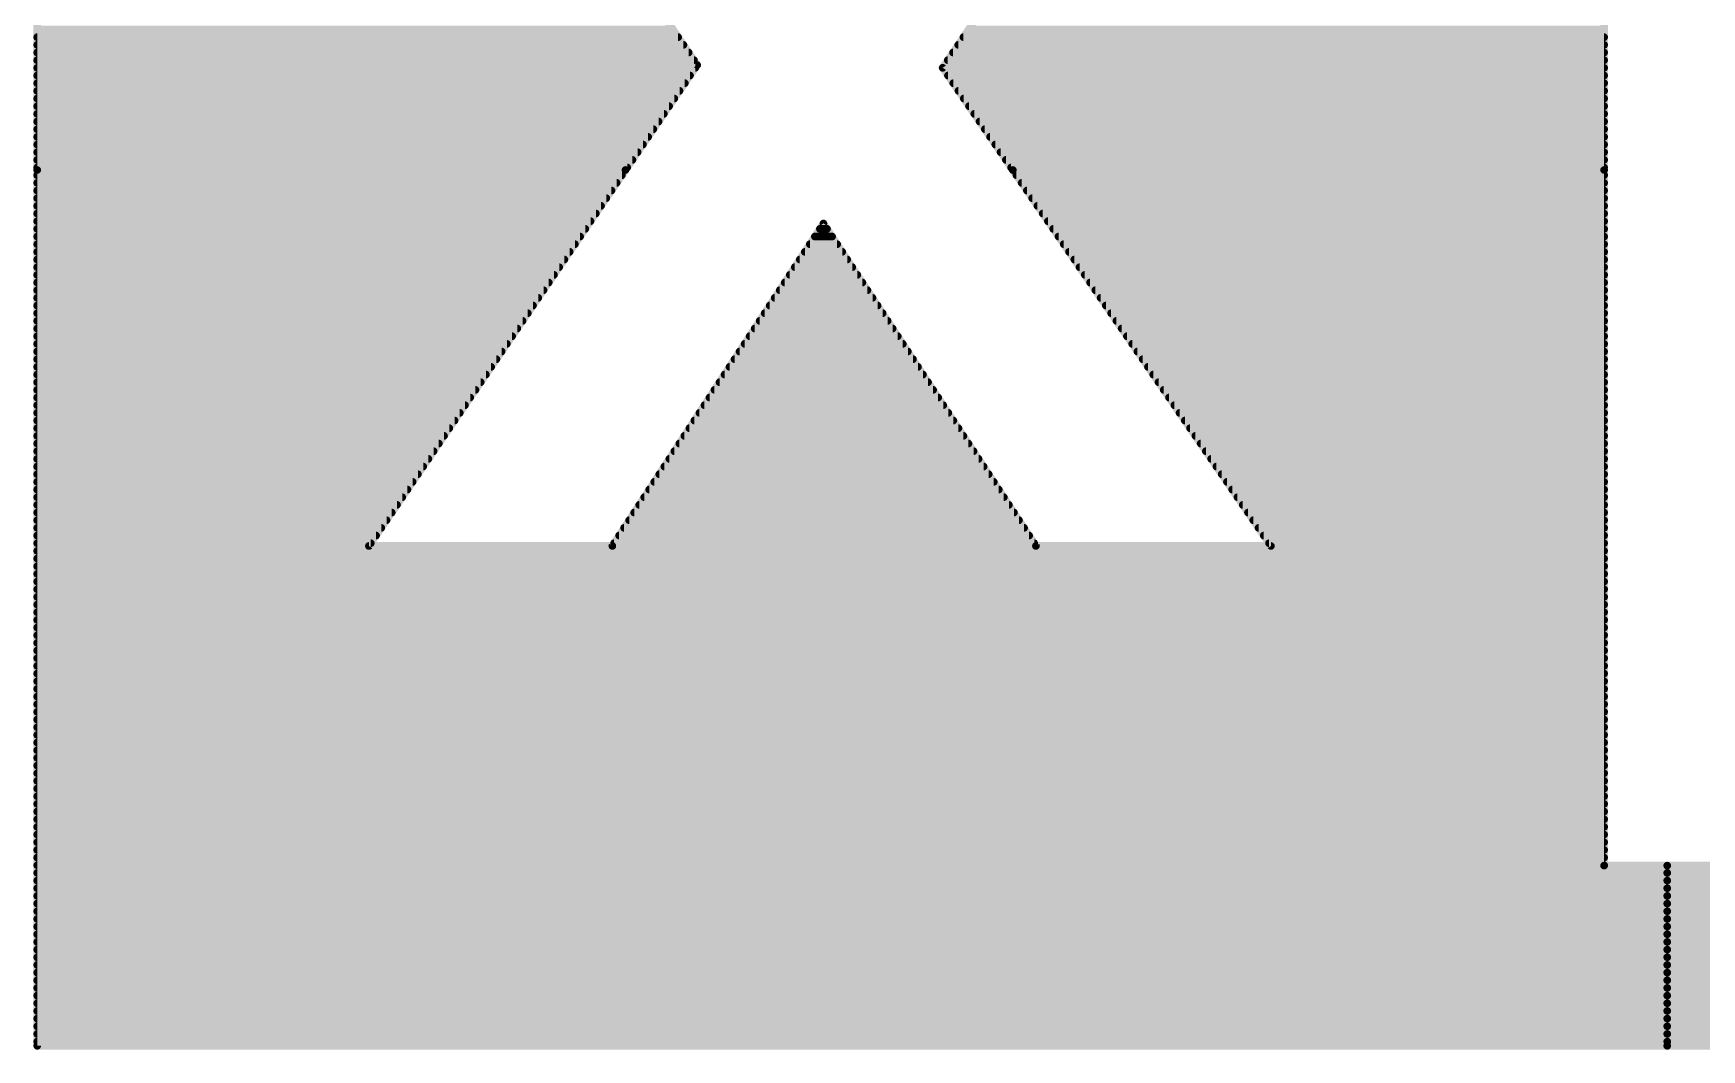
# Model space of a CAD drawing. Extents: x -15.2 to 71.4, y -14.5 to 36.9.
# Drawn here: x 22.093 to 24.268, y 19.049 to 20.375 of the extents above; entities that cross this region are included whole.
import ezdxf

# ---------------------------------------------------------------- set-up
doc = ezdxf.new("R2010")
doc.units = 0
doc.layers.add('22', color=40, linetype='CONTINUOUS')

msp = doc.modelspace()

# ---------------------------------------------------------------- linework, layer by layer
at = {"layer": '22', "const_width": 0.01}
for points in [[(22.098, 20.1968), (22.098, 21.5855)], [(24.1408, 21.3505), (24.1408, 20.1968)], [(22.5488, 20.9326), (22.9585, 20.3337)], [(23.2785, 20.3301), (23.6881, 20.9326)], [(22.098, 20.38), (22.9268, 20.38)], [(23.3124, 20.38), (24.1408, 20.38)], [(22.098, 20.37), (22.9336, 20.37)], [(22.098, 20.36), (22.9405, 20.36)], [(23.2988, 20.36), (24.1408, 20.36)], [(23.3056, 20.37), (24.1408, 20.37)], [(22.098, 20.35), (22.9473, 20.35)], [(22.098, 20.34), (22.9542, 20.34)], [(22.9585, 20.3337), (22.865, 20.1968)], [(23.2852, 20.34), (24.1408, 20.34)], [(23.292, 20.35), (24.1408, 20.35)], [(22.098, 20.33), (22.9559, 20.33)], [(22.098, 20.32), (22.9491, 20.32)], [(22.098, 20.31), (22.9423, 20.31)], [(23.3699, 20.1968), (23.2785, 20.3301)], [(23.2785, 20.33), (24.1408, 20.33)], [(23.2854, 20.32), (24.1408, 20.32)], [(23.2923, 20.31), (24.1408, 20.31)], [(22.098, 20.3), (22.9354, 20.3)], [(22.098, 20.29), (22.9286, 20.29)], [(23.2991, 20.3), (24.1408, 20.3)], [(23.306, 20.29), (24.1408, 20.29)], [(22.098, 20.28), (22.9218, 20.28)], [(22.098, 20.27), (22.915, 20.27)], [(23.3128, 20.28), (24.1408, 20.28)], [(23.3197, 20.27), (24.1408, 20.27)], [(22.098, 20.26), (22.9081, 20.26)], [(22.098, 20.25), (22.9013, 20.25)], [(23.3266, 20.26), (24.1408, 20.26)], [(23.3334, 20.25), (24.1408, 20.25)], [(22.098, 20.24), (22.8945, 20.24)], [(22.098, 20.23), (22.8877, 20.23)], [(23.3403, 20.24), (24.1408, 20.24)], [(23.3471, 20.23), (24.1408, 20.23)], [(22.098, 20.22), (22.8808, 20.22)], [(22.098, 20.21), (22.874, 20.21)], [(23.354, 20.22), (24.1408, 20.22)], [(23.3609, 20.21), (24.1408, 20.21)], [(22.098, 20.2), (22.8672, 20.2)], [(22.865, 20.1968), (22.098, 20.1968)], [(22.098, 20.1968), (22.865, 20.1968)], [(22.098, 19.0545), (22.098, 20.1968)], [(22.098, 20.19), (22.8604, 20.19)], [(22.098, 20.18), (22.8535, 20.18)], [(22.865, 20.1968), (22.5305, 19.7064)], [(23.3677, 20.2), (24.1408, 20.2)], [(24.1408, 20.1968), (23.3699, 20.1968)], [(23.7064, 19.7064), (23.3699, 20.1968)], [(23.3699, 20.1968), (24.1408, 20.1968)], [(23.3746, 20.19), (24.1408, 20.19)], [(23.3814, 20.18), (24.1408, 20.18)], [(24.1408, 20.1968), (24.1408, 19.2895)], [(22.098, 20.17), (22.8467, 20.17)], [(22.098, 20.16), (22.8399, 20.16)], [(23.3883, 20.17), (24.1408, 20.17)], [(23.3952, 20.16), (24.1408, 20.16)], [(22.098, 20.15), (22.8331, 20.15)], [(22.098, 20.14), (22.8263, 20.14)], [(23.402, 20.15), (24.1408, 20.15)], [(23.4089, 20.14), (24.1408, 20.14)], [(22.098, 20.13), (22.8194, 20.13)], [(22.098, 20.12), (22.8126, 20.12)], [(22.8478, 19.7064), (23.123, 20.1271)], [(23.1184, 20.12), (23.1277, 20.12)], [(23.123, 20.1271), (23.4001, 19.7064)], [(23.4157, 20.13), (24.1408, 20.13)], [(23.4226, 20.12), (24.1408, 20.12)], [(22.098, 20.11), (22.8058, 20.11)], [(22.098, 20.1), (22.799, 20.1)], [(23.1053, 20.1), (23.1409, 20.1)], [(23.1119, 20.11), (23.1343, 20.11)], [(23.4295, 20.11), (24.1408, 20.11)], [(23.4363, 20.1), (24.1408, 20.1)], [(22.098, 20.09), (22.7922, 20.09)], [(22.098, 20.08), (22.7853, 20.08)], [(22.098, 20.07), (22.7785, 20.07)], [(23.0857, 20.07), (23.1606, 20.07)], [(23.0922, 20.08), (23.154, 20.08)], [(23.0988, 20.09), (23.1475, 20.09)], [(23.4432, 20.09), (24.1408, 20.09)], [(23.4501, 20.08), (24.1408, 20.08)], [(23.4569, 20.07), (24.1408, 20.07)], [(22.098, 20.06), (22.7717, 20.06)], [(22.098, 20.05), (22.7649, 20.05)], [(23.0726, 20.05), (23.1738, 20.05)], [(23.0792, 20.06), (23.1672, 20.06)], [(23.4638, 20.06), (24.1408, 20.06)], [(23.4707, 20.05), (24.1408, 20.05)], [(22.098, 20.04), (22.7581, 20.04)], [(22.098, 20.03), (22.7512, 20.03)], [(23.0595, 20.03), (23.187, 20.03)], [(23.0661, 20.04), (23.1804, 20.04)], [(23.4775, 20.04), (24.1408, 20.04)], [(23.4844, 20.03), (24.1408, 20.03)], [(22.098, 20.02), (22.7444, 20.02)], [(22.098, 20.01), (22.7376, 20.01)], [(23.0464, 20.01), (23.2002, 20.01)], [(23.053, 20.02), (23.1936, 20.02)], [(23.4912, 20.02), (24.1408, 20.02)], [(23.4981, 20.01), (24.1408, 20.01)], [(22.098, 20), (22.7308, 20)], [(22.098, 19.99), (22.7239, 19.99)], [(23.0334, 19.99), (23.2133, 19.99)], [(23.0399, 20), (23.2067, 20)], [(23.505, 20), (24.1408, 20)], [(23.5118, 19.99), (24.1408, 19.99)], [(22.098, 19.98), (22.7171, 19.98)], [(22.098, 19.97), (22.7103, 19.97)], [(23.0203, 19.97), (23.2265, 19.97)], [(23.0268, 19.98), (23.2199, 19.98)], [(23.5187, 19.98), (24.1408, 19.98)], [(23.5256, 19.97), (24.1408, 19.97)], [(22.098, 19.96), (22.7035, 19.96)], [(22.098, 19.95), (22.6967, 19.95)], [(22.098, 19.94), (22.6898, 19.94)], [(23.0006, 19.94), (23.2463, 19.94)], [(23.0072, 19.95), (23.2397, 19.95)], [(23.0137, 19.96), (23.2331, 19.96)], [(23.5324, 19.96), (24.1408, 19.96)], [(23.5393, 19.95), (24.1408, 19.95)], [(23.5461, 19.94), (24.1408, 19.94)], [(22.098, 19.93), (22.683, 19.93)], [(22.098, 19.92), (22.6762, 19.92)], [(22.9876, 19.92), (23.2594, 19.92)], [(22.9941, 19.93), (23.2528, 19.93)], [(23.553, 19.93), (24.1408, 19.93)], [(23.5599, 19.92), (24.1408, 19.92)], [(22.098, 19.91), (22.6694, 19.91)], [(22.098, 19.9), (22.6625, 19.9)], [(22.9745, 19.9), (23.2726, 19.9)], [(22.981, 19.91), (23.266, 19.91)], [(23.5667, 19.91), (24.1408, 19.91)], [(23.5736, 19.9), (24.1408, 19.9)], [(22.098, 19.89), (22.6557, 19.89)], [(22.098, 19.88), (22.6489, 19.88)], [(22.9614, 19.88), (23.2858, 19.88)], [(22.9679, 19.89), (23.2792, 19.89)], [(23.5805, 19.89), (24.1408, 19.89)], [(23.5873, 19.88), (24.1408, 19.88)], [(22.098, 19.87), (22.6421, 19.87)], [(22.098, 19.86), (22.6353, 19.86)], [(22.9483, 19.86), (23.299, 19.86)], [(22.9548, 19.87), (23.2924, 19.87)], [(23.5942, 19.87), (24.1408, 19.87)], [(23.601, 19.86), (24.1408, 19.86)], [(22.098, 19.85), (22.6284, 19.85)], [(22.098, 19.84), (22.6216, 19.84)], [(22.9352, 19.84), (23.3121, 19.84)], [(22.9417, 19.85), (23.3055, 19.85)], [(23.6079, 19.85), (24.1408, 19.85)], [(23.6148, 19.84), (24.1408, 19.84)], [(22.098, 19.83), (22.6148, 19.83)], [(22.098, 19.82), (22.608, 19.82)], [(22.098, 19.81), (22.6012, 19.81)], [(22.9156, 19.81), (23.3319, 19.81)], [(22.9221, 19.82), (23.3253, 19.82)], [(22.9287, 19.83), (23.3187, 19.83)], [(23.6216, 19.83), (24.1408, 19.83)], [(23.6285, 19.82), (24.1408, 19.82)], [(23.6354, 19.81), (24.1408, 19.81)], [(22.098, 19.8), (22.5943, 19.8)], [(22.098, 19.79), (22.5875, 19.79)], [(22.9025, 19.79), (23.3451, 19.79)], [(22.909, 19.8), (23.3385, 19.8)], [(23.6422, 19.8), (24.1408, 19.8)], [(23.6491, 19.79), (24.1408, 19.79)], [(22.098, 19.78), (22.5807, 19.78)], [(22.098, 19.77), (22.5739, 19.77)], [(22.8894, 19.77), (23.3582, 19.77)], [(22.8959, 19.78), (23.3516, 19.78)], [(23.6559, 19.78), (24.1408, 19.78)], [(23.6628, 19.77), (24.1408, 19.77)], [(22.098, 19.76), (22.5671, 19.76)], [(22.098, 19.75), (22.5602, 19.75)], [(22.8763, 19.75), (23.3714, 19.75)], [(22.8829, 19.76), (23.3648, 19.76)], [(23.6697, 19.76), (24.1408, 19.76)], [(23.6765, 19.75), (24.1408, 19.75)], [(22.098, 19.74), (22.5534, 19.74)], [(22.098, 19.73), (22.5466, 19.73)], [(22.8632, 19.73), (23.3846, 19.73)], [(22.8698, 19.74), (23.378, 19.74)], [(23.6834, 19.74), (24.1408, 19.74)], [(23.6903, 19.73), (24.1408, 19.73)], [(22.098, 19.72), (22.5398, 19.72)], [(22.098, 19.71), (22.5329, 19.71)], [(22.5305, 19.7064), (22.8478, 19.7064)], [(22.8501, 19.71), (23.3978, 19.71)], [(22.8567, 19.72), (23.3912, 19.72)], [(23.4001, 19.7064), (23.7064, 19.7064)], [(23.6971, 19.72), (24.1408, 19.72)], [(23.704, 19.71), (24.1408, 19.71)], [(22.098, 19.7), (24.1408, 19.7)], [(22.098, 19.69), (24.1408, 19.69)], [(22.098, 19.68), (24.1408, 19.68)], [(22.098, 19.67), (24.1408, 19.67)], [(22.098, 19.66), (24.1408, 19.66)], [(22.098, 19.65), (24.1408, 19.65)], [(22.098, 19.64), (24.1408, 19.64)], [(22.098, 19.63), (24.1408, 19.63)], [(22.098, 19.62), (24.1408, 19.62)], [(22.098, 19.61), (24.1408, 19.61)], [(22.098, 19.6), (24.1408, 19.6)], [(22.098, 19.59), (24.1408, 19.59)], [(22.098, 19.58), (24.1408, 19.58)], [(22.098, 19.57), (24.1408, 19.57)], [(22.098, 19.56), (24.1408, 19.56)], [(22.098, 19.55), (24.1408, 19.55)], [(22.098, 19.54), (24.1408, 19.54)], [(22.098, 19.53), (24.1408, 19.53)], [(22.098, 19.52), (24.1408, 19.52)], [(22.098, 19.51), (24.1408, 19.51)], [(22.098, 19.5), (24.1408, 19.5)], [(22.098, 19.49), (24.1408, 19.49)], [(22.098, 19.48), (24.1408, 19.48)], [(22.098, 19.47), (24.1408, 19.47)], [(22.098, 19.46), (24.1408, 19.46)], [(22.098, 19.45), (24.1408, 19.45)], [(22.098, 19.44), (24.1408, 19.44)], [(22.098, 19.43), (24.1408, 19.43)], [(22.098, 19.42), (24.1408, 19.42)], [(22.098, 19.41), (24.1408, 19.41)], [(22.098, 19.4), (24.1408, 19.4)], [(22.098, 19.39), (24.1408, 19.39)], [(22.098, 19.38), (24.1408, 19.38)], [(22.098, 19.37), (24.1408, 19.37)], [(22.098, 19.36), (24.1408, 19.36)], [(22.098, 19.35), (24.1408, 19.35)], [(22.098, 19.34), (24.1408, 19.34)], [(22.098, 19.33), (24.1408, 19.33)], [(22.098, 19.32), (24.1408, 19.32)], [(22.098, 19.31), (24.1408, 19.31)], [(22.098, 19.3), (24.1408, 19.3)], [(22.098, 19.29), (24.1408, 19.29)], [(24.1408, 19.2895), (24.2231, 19.2895)], [(24.2231, 19.0545), (24.2231, 19.2895)], [(24.2231, 19.2895), (31.007, 19.2895)], [(24.2231, 19.2895), (24.2231, 19.0545)], [(22.098, 19.28), (24.2231, 19.28)], [(22.098, 19.27), (24.2231, 19.27)], [(24.2231, 19.28), (31.242, 19.28)], [(24.2231, 19.27), (31.242, 19.27)], [(22.098, 19.26), (24.2231, 19.26)], [(22.098, 19.25), (24.2231, 19.25)], [(24.2231, 19.26), (31.242, 19.26)], [(24.2231, 19.25), (31.242, 19.25)], [(22.098, 19.24), (24.2231, 19.24)], [(22.098, 19.23), (24.2231, 19.23)], [(24.2231, 19.24), (31.242, 19.24)], [(24.2231, 19.23), (31.242, 19.23)], [(22.098, 19.22), (24.2231, 19.22)], [(22.098, 19.21), (24.2231, 19.21)], [(22.098, 19.2), (24.2231, 19.2)], [(24.2231, 19.22), (31.242, 19.22)], [(24.2231, 19.21), (31.242, 19.21)], [(24.2231, 19.2), (31.242, 19.2)], [(22.098, 19.19), (24.2231, 19.19)], [(22.098, 19.18), (24.2231, 19.18)], [(24.2231, 19.19), (31.242, 19.19)], [(24.2231, 19.18), (31.242, 19.18)], [(22.098, 19.17), (24.2231, 19.17)], [(22.098, 19.16), (24.2231, 19.16)], [(24.2231, 19.17), (31.242, 19.17)], [(24.2231, 19.16), (31.242, 19.16)], [(22.098, 19.15), (24.2231, 19.15)], [(22.098, 19.14), (24.2231, 19.14)], [(24.2231, 19.15), (31.242, 19.15)], [(24.2231, 19.14), (31.242, 19.14)], [(22.098, 19.13), (24.2231, 19.13)], [(22.098, 19.12), (24.2231, 19.12)], [(24.2231, 19.13), (31.242, 19.13)], [(24.2231, 19.12), (31.242, 19.12)], [(22.098, 19.11), (24.2231, 19.11)], [(22.098, 19.1), (24.2231, 19.1)], [(24.2231, 19.11), (31.242, 19.11)], [(24.2231, 19.1), (31.242, 19.1)], [(22.098, 19.09), (24.2231, 19.09)], [(22.098, 19.08), (24.2231, 19.08)], [(22.098, 19.07), (24.2231, 19.07)], [(24.2231, 19.09), (31.242, 19.09)], [(24.2231, 19.08), (31.242, 19.08)], [(24.2231, 19.07), (31.242, 19.07)], [(22.098, 19.06), (24.2231, 19.06)], [(24.2231, 19.0545), (22.098, 19.0545)], [(24.2231, 19.06), (31.242, 19.06)], [(31.242, 19.0545), (24.2231, 19.0545)]]:
    msp.add_lwpolyline(points, dxfattribs=at)
at = {"layer": '22', "const_width": 0.005}
for points in [[(22.098, 20.3725, 1), (22.098, 20.3675)], [(22.098, 20.3625, 1), (22.098, 20.3575)], [(22.9336, 20.3675, 1), (22.9336, 20.3725)], [(22.9405, 20.3575, 1), (22.9405, 20.3625)], [(23.2988, 20.3625, 1), (23.2988, 20.3575)], [(23.3056, 20.3725, 1), (23.3056, 20.3675)], [(24.1408, 20.3675, 1), (24.1408, 20.3725)], [(24.1408, 20.3575, 1), (24.1408, 20.3625)], [(22.098, 20.3525, 1), (22.098, 20.3475)], [(22.098, 20.3425, 1), (22.098, 20.3375)], [(22.9473, 20.3475, 1), (22.9473, 20.3525)], [(22.9542, 20.3375, 1), (22.9542, 20.3425)], [(22.9605, 20.3323, 1), (22.9564, 20.3351)], [(22.9564, 20.3323, 1), (22.9605, 20.3351)], [(23.2852, 20.3425, 1), (23.2852, 20.3375)], [(23.292, 20.3525, 1), (23.292, 20.3475)], [(24.1408, 20.3475, 1), (24.1408, 20.3525)], [(24.1408, 20.3375, 1), (24.1408, 20.3425)], [(22.098, 20.3325, 1), (22.098, 20.3275)], [(22.098, 20.3225, 1), (22.098, 20.3175)], [(22.098, 20.3125, 1), (22.098, 20.3075)], [(22.9423, 20.3075, 1), (22.9423, 20.3125)], [(22.9491, 20.3175, 1), (22.9491, 20.3225)], [(22.9559, 20.3275, 1), (22.9559, 20.3325)], [(23.2806, 20.3315, 1), (23.2764, 20.3286)], [(23.2785, 20.3325, 1), (23.2785, 20.3275)], [(23.2764, 20.3315, 1), (23.2806, 20.3287)], [(23.2854, 20.3225, 1), (23.2854, 20.3175)], [(23.2923, 20.3125, 1), (23.2923, 20.3075)], [(24.1408, 20.3275, 1), (24.1408, 20.3325)], [(24.1408, 20.3175, 1), (24.1408, 20.3225)], [(24.1408, 20.3075, 1), (24.1408, 20.3125)], [(22.098, 20.3025, 1), (22.098, 20.2975)], [(22.098, 20.2925, 1), (22.098, 20.2875)], [(22.9286, 20.2875, 1), (22.9286, 20.2925)], [(22.9354, 20.2975, 1), (22.9354, 20.3025)], [(23.2991, 20.3025, 1), (23.2991, 20.2975)], [(23.306, 20.2925, 1), (23.306, 20.2875)], [(24.1408, 20.2975, 1), (24.1408, 20.3025)], [(24.1408, 20.2875, 1), (24.1408, 20.2925)], [(22.098, 20.2825, 1), (22.098, 20.2775)], [(22.098, 20.2725, 1), (22.098, 20.2675)], [(22.915, 20.2675, 1), (22.915, 20.2725)], [(22.9218, 20.2775, 1), (22.9218, 20.2825)], [(23.3128, 20.2825, 1), (23.3128, 20.2775)], [(23.3197, 20.2725, 1), (23.3197, 20.2675)], [(24.1408, 20.2775, 1), (24.1408, 20.2825)], [(24.1408, 20.2675, 1), (24.1408, 20.2725)], [(22.098, 20.2625, 1), (22.098, 20.2575)], [(22.098, 20.2525, 1), (22.098, 20.2475)], [(22.9013, 20.2475, 1), (22.9013, 20.2525)], [(22.9081, 20.2575, 1), (22.9081, 20.2625)], [(23.3266, 20.2625, 1), (23.3266, 20.2575)], [(23.3334, 20.2525, 1), (23.3334, 20.2475)], [(24.1408, 20.2575, 1), (24.1408, 20.2625)], [(24.1408, 20.2475, 1), (24.1408, 20.2525)], [(22.098, 20.2425, 1), (22.098, 20.2375)], [(22.098, 20.2325, 1), (22.098, 20.2275)], [(22.8877, 20.2275, 1), (22.8877, 20.2325)], [(22.8945, 20.2375, 1), (22.8945, 20.2425)], [(23.3403, 20.2425, 1), (23.3403, 20.2375)], [(23.3471, 20.2325, 1), (23.3471, 20.2275)], [(24.1408, 20.2375, 1), (24.1408, 20.2425)], [(24.1408, 20.2275, 1), (24.1408, 20.2325)], [(22.098, 20.2225, 1), (22.098, 20.2175)], [(22.098, 20.2125, 1), (22.098, 20.2075)], [(22.874, 20.2075, 1), (22.874, 20.2125)], [(22.8808, 20.2175, 1), (22.8808, 20.2225)], [(23.354, 20.2225, 1), (23.354, 20.2175)], [(23.3609, 20.2125, 1), (23.3609, 20.2075)], [(24.1408, 20.2175, 1), (24.1408, 20.2225)], [(24.1408, 20.2075, 1), (24.1408, 20.2125)], [(22.098, 20.2025, 1), (22.098, 20.1975)], [(22.098, 20.1993, 1), (22.098, 20.1943)], [(22.098, 20.1993, 1), (22.098, 20.1943)], [(22.1005, 20.1968, 1), (22.0955, 20.1968)], [(22.0955, 20.1968, 1), (22.1005, 20.1968)], [(22.098, 20.1925, 1), (22.098, 20.1875)], [(22.098, 20.1825, 1), (22.098, 20.1775)], [(22.8535, 20.1775, 1), (22.8535, 20.1825)], [(22.8604, 20.1875, 1), (22.8604, 20.1925)], [(22.8629, 20.1982, 1), (22.867, 20.1954)], [(22.867, 20.1954, 1), (22.8629, 20.1982)], [(22.865, 20.1943, 1), (22.865, 20.1993)], [(22.865, 20.1943, 1), (22.865, 20.1993)], [(22.8672, 20.1975, 1), (22.8672, 20.2025)], [(23.3677, 20.2025, 1), (23.3677, 20.1975)], [(23.3699, 20.1993, 1), (23.3699, 20.1943)], [(23.372, 20.1982, 1), (23.3679, 20.1953)], [(23.3699, 20.1993, 1), (23.3699, 20.1943)], [(23.3679, 20.1953, 1), (23.372, 20.1982)], [(23.3746, 20.1925, 1), (23.3746, 20.1875)], [(23.3814, 20.1825, 1), (23.3814, 20.1775)], [(24.1433, 20.1968, 1), (24.1383, 20.1968)], [(24.1383, 20.1968, 1), (24.1433, 20.1968)], [(24.1408, 20.1975, 1), (24.1408, 20.2025)], [(24.1408, 20.1943, 1), (24.1408, 20.1993)], [(24.1408, 20.1943, 1), (24.1408, 20.1993)], [(24.1408, 20.1875, 1), (24.1408, 20.1925)], [(24.1408, 20.1775, 1), (24.1408, 20.1825)], [(22.098, 20.1725, 1), (22.098, 20.1675)], [(22.098, 20.1625, 1), (22.098, 20.1575)], [(22.8399, 20.1575, 1), (22.8399, 20.1625)], [(22.8467, 20.1675, 1), (22.8467, 20.1725)], [(23.3883, 20.1725, 1), (23.3883, 20.1675)], [(23.3952, 20.1625, 1), (23.3952, 20.1575)], [(24.1408, 20.1675, 1), (24.1408, 20.1725)], [(24.1408, 20.1575, 1), (24.1408, 20.1625)], [(22.098, 20.1525, 1), (22.098, 20.1475)], [(22.098, 20.1425, 1), (22.098, 20.1375)], [(22.8263, 20.1375, 1), (22.8263, 20.1425)], [(22.8331, 20.1475, 1), (22.8331, 20.1525)], [(23.402, 20.1525, 1), (23.402, 20.1475)], [(23.4089, 20.1425, 1), (23.4089, 20.1375)], [(24.1408, 20.1475, 1), (24.1408, 20.1525)], [(24.1408, 20.1375, 1), (24.1408, 20.1425)], [(22.098, 20.1325, 1), (22.098, 20.1275)], [(22.098, 20.1225, 1), (22.098, 20.1175)], [(22.8126, 20.1175, 1), (22.8126, 20.1225)], [(22.8194, 20.1275, 1), (22.8194, 20.1325)], [(23.1184, 20.1225, 1), (23.1184, 20.1175)], [(23.1251, 20.1284, 1), (23.121, 20.1257)], [(23.1251, 20.1257, 1), (23.121, 20.1284)], [(23.1277, 20.1175, 1), (23.1277, 20.1225)], [(23.4157, 20.1325, 1), (23.4157, 20.1275)], [(23.4226, 20.1225, 1), (23.4226, 20.1175)], [(24.1408, 20.1275, 1), (24.1408, 20.1325)], [(24.1408, 20.1175, 1), (24.1408, 20.1225)], [(22.098, 20.1125, 1), (22.098, 20.1075)], [(22.098, 20.1025, 1), (22.098, 20.0975)], [(22.799, 20.0975, 1), (22.799, 20.1025)], [(22.8058, 20.1075, 1), (22.8058, 20.1125)], [(23.1053, 20.1025, 1), (23.1053, 20.0975)], [(23.1119, 20.1125, 1), (23.1119, 20.1075)], [(23.1343, 20.1075, 1), (23.1343, 20.1125)], [(23.1409, 20.0975, 1), (23.1409, 20.1025)], [(23.4295, 20.1125, 1), (23.4295, 20.1075)], [(23.4363, 20.1025, 1), (23.4363, 20.0975)], [(24.1408, 20.1075, 1), (24.1408, 20.1125)], [(24.1408, 20.0975, 1), (24.1408, 20.1025)], [(22.098, 20.0925, 1), (22.098, 20.0875)], [(22.098, 20.0825, 1), (22.098, 20.0775)], [(22.098, 20.0725, 1), (22.098, 20.0675)], [(22.7785, 20.0675, 1), (22.7785, 20.0725)], [(22.7853, 20.0775, 1), (22.7853, 20.0825)], [(22.7922, 20.0875, 1), (22.7922, 20.0925)], [(23.0857, 20.0725, 1), (23.0857, 20.0675)], [(23.0922, 20.0825, 1), (23.0922, 20.0775)], [(23.0988, 20.0925, 1), (23.0988, 20.0875)], [(23.1475, 20.0875, 1), (23.1475, 20.0925)], [(23.154, 20.0775, 1), (23.154, 20.0825)], [(23.1606, 20.0675, 1), (23.1606, 20.0725)], [(23.4432, 20.0925, 1), (23.4432, 20.0875)], [(23.4501, 20.0825, 1), (23.4501, 20.0775)], [(23.4569, 20.0725, 1), (23.4569, 20.0675)], [(24.1408, 20.0875, 1), (24.1408, 20.0925)], [(24.1408, 20.0775, 1), (24.1408, 20.0825)], [(24.1408, 20.0675, 1), (24.1408, 20.0725)], [(22.098, 20.0625, 1), (22.098, 20.0575)], [(22.098, 20.0525, 1), (22.098, 20.0475)], [(22.7649, 20.0475, 1), (22.7649, 20.0525)], [(22.7717, 20.0575, 1), (22.7717, 20.0625)], [(23.0726, 20.0525, 1), (23.0726, 20.0475)], [(23.0792, 20.0625, 1), (23.0792, 20.0575)], [(23.1672, 20.0575, 1), (23.1672, 20.0625)], [(23.1738, 20.0475, 1), (23.1738, 20.0525)], [(23.4638, 20.0625, 1), (23.4638, 20.0575)], [(23.4707, 20.0525, 1), (23.4707, 20.0475)], [(24.1408, 20.0575, 1), (24.1408, 20.0625)], [(24.1408, 20.0475, 1), (24.1408, 20.0525)], [(22.098, 20.0425, 1), (22.098, 20.0375)], [(22.098, 20.0325, 1), (22.098, 20.0275)], [(22.7512, 20.0275, 1), (22.7512, 20.0325)], [(22.7581, 20.0375, 1), (22.7581, 20.0425)], [(23.0595, 20.0325, 1), (23.0595, 20.0275)], [(23.0661, 20.0425, 1), (23.0661, 20.0375)], [(23.1804, 20.0375, 1), (23.1804, 20.0425)], [(23.187, 20.0275, 1), (23.187, 20.0325)], [(23.4775, 20.0425, 1), (23.4775, 20.0375)], [(23.4844, 20.0325, 1), (23.4844, 20.0275)], [(24.1408, 20.0375, 1), (24.1408, 20.0425)], [(24.1408, 20.0275, 1), (24.1408, 20.0325)], [(22.098, 20.0225, 1), (22.098, 20.0175)], [(22.098, 20.0125, 1), (22.098, 20.0075)], [(22.7376, 20.0075, 1), (22.7376, 20.0125)], [(22.7444, 20.0175, 1), (22.7444, 20.0225)], [(23.0464, 20.0125, 1), (23.0464, 20.0075)], [(23.053, 20.0225, 1), (23.053, 20.0175)], [(23.1936, 20.0175, 1), (23.1936, 20.0225)], [(23.2002, 20.0075, 1), (23.2002, 20.0125)], [(23.4912, 20.0225, 1), (23.4912, 20.0175)], [(23.4981, 20.0125, 1), (23.4981, 20.0075)], [(24.1408, 20.0175, 1), (24.1408, 20.0225)], [(24.1408, 20.0075, 1), (24.1408, 20.0125)], [(22.098, 20.0025, 1), (22.098, 19.9975)], [(22.098, 19.9925, 1), (22.098, 19.9875)], [(22.7239, 19.9875, 1), (22.7239, 19.9925)], [(22.7308, 19.9975, 1), (22.7308, 20.0025)], [(23.0334, 19.9925, 1), (23.0334, 19.9875)], [(23.0399, 20.0025, 1), (23.0399, 19.9975)], [(23.2067, 19.9975, 1), (23.2067, 20.0025)], [(23.2133, 19.9875, 1), (23.2133, 19.9925)], [(23.505, 20.0025, 1), (23.505, 19.9975)], [(23.5118, 19.9925, 1), (23.5118, 19.9875)], [(24.1408, 19.9975, 1), (24.1408, 20.0025)], [(24.1408, 19.9875, 1), (24.1408, 19.9925)], [(22.098, 19.9825, 1), (22.098, 19.9775)], [(22.098, 19.9725, 1), (22.098, 19.9675)], [(22.7103, 19.9675, 1), (22.7103, 19.9725)], [(22.7171, 19.9775, 1), (22.7171, 19.9825)], [(23.0203, 19.9725, 1), (23.0203, 19.9675)], [(23.0268, 19.9825, 1), (23.0268, 19.9775)], [(23.2199, 19.9775, 1), (23.2199, 19.9825)], [(23.2265, 19.9675, 1), (23.2265, 19.9725)], [(23.5187, 19.9825, 1), (23.5187, 19.9775)], [(23.5256, 19.9725, 1), (23.5256, 19.9675)], [(24.1408, 19.9775, 1), (24.1408, 19.9825)], [(24.1408, 19.9675, 1), (24.1408, 19.9725)], [(22.098, 19.9625, 1), (22.098, 19.9575)], [(22.098, 19.9525, 1), (22.098, 19.9475)], [(22.098, 19.9425, 1), (22.098, 19.9375)], [(22.6898, 19.9375, 1), (22.6898, 19.9425)], [(22.6967, 19.9475, 1), (22.6967, 19.9525)], [(22.7035, 19.9575, 1), (22.7035, 19.9625)], [(23.0006, 19.9425, 1), (23.0006, 19.9375)], [(23.0072, 19.9525, 1), (23.0072, 19.9475)], [(23.0137, 19.9625, 1), (23.0137, 19.9575)], [(23.2331, 19.9575, 1), (23.2331, 19.9625)], [(23.2397, 19.9475, 1), (23.2397, 19.9525)], [(23.2463, 19.9375, 1), (23.2463, 19.9425)], [(23.5324, 19.9625, 1), (23.5324, 19.9575)], [(23.5393, 19.9525, 1), (23.5393, 19.9475)], [(23.5461, 19.9425, 1), (23.5461, 19.9375)], [(24.1408, 19.9575, 1), (24.1408, 19.9625)], [(24.1408, 19.9475, 1), (24.1408, 19.9525)], [(24.1408, 19.9375, 1), (24.1408, 19.9425)], [(22.098, 19.9325, 1), (22.098, 19.9275)], [(22.098, 19.9225, 1), (22.098, 19.9175)], [(22.6762, 19.9175, 1), (22.6762, 19.9225)], [(22.683, 19.9275, 1), (22.683, 19.9325)], [(22.9876, 19.9225, 1), (22.9876, 19.9175)], [(22.9941, 19.9325, 1), (22.9941, 19.9275)], [(23.2528, 19.9275, 1), (23.2528, 19.9325)], [(23.2594, 19.9175, 1), (23.2594, 19.9225)], [(23.553, 19.9325, 1), (23.553, 19.9275)], [(23.5599, 19.9225, 1), (23.5599, 19.9175)], [(24.1408, 19.9275, 1), (24.1408, 19.9325)], [(24.1408, 19.9175, 1), (24.1408, 19.9225)], [(22.098, 19.9125, 1), (22.098, 19.9075)], [(22.098, 19.9025, 1), (22.098, 19.8975)], [(22.6625, 19.8975, 1), (22.6625, 19.9025)], [(22.6694, 19.9075, 1), (22.6694, 19.9125)], [(22.9745, 19.9025, 1), (22.9745, 19.8975)], [(22.981, 19.9125, 1), (22.981, 19.9075)], [(23.266, 19.9075, 1), (23.266, 19.9125)], [(23.2726, 19.8975, 1), (23.2726, 19.9025)], [(23.5667, 19.9125, 1), (23.5667, 19.9075)], [(23.5736, 19.9025, 1), (23.5736, 19.8975)], [(24.1408, 19.9075, 1), (24.1408, 19.9125)], [(24.1408, 19.8975, 1), (24.1408, 19.9025)], [(22.098, 19.8925, 1), (22.098, 19.8875)], [(22.098, 19.8825, 1), (22.098, 19.8775)], [(22.6489, 19.8775, 1), (22.6489, 19.8825)], [(22.6557, 19.8875, 1), (22.6557, 19.8925)], [(22.9614, 19.8825, 1), (22.9614, 19.8775)], [(22.9679, 19.8925, 1), (22.9679, 19.8875)], [(23.2792, 19.8875, 1), (23.2792, 19.8925)], [(23.2858, 19.8775, 1), (23.2858, 19.8825)], [(23.5805, 19.8925, 1), (23.5805, 19.8875)], [(23.5873, 19.8825, 1), (23.5873, 19.8775)], [(24.1408, 19.8875, 1), (24.1408, 19.8925)], [(24.1408, 19.8775, 1), (24.1408, 19.8825)], [(22.098, 19.8725, 1), (22.098, 19.8675)], [(22.098, 19.8625, 1), (22.098, 19.8575)], [(22.6353, 19.8575, 1), (22.6353, 19.8625)], [(22.6421, 19.8675, 1), (22.6421, 19.8725)], [(22.9483, 19.8625, 1), (22.9483, 19.8575)], [(22.9548, 19.8725, 1), (22.9548, 19.8675)], [(23.2924, 19.8675, 1), (23.2924, 19.8725)], [(23.299, 19.8575, 1), (23.299, 19.8625)], [(23.5942, 19.8725, 1), (23.5942, 19.8675)], [(23.601, 19.8625, 1), (23.601, 19.8575)], [(24.1408, 19.8675, 1), (24.1408, 19.8725)], [(24.1408, 19.8575, 1), (24.1408, 19.8625)], [(22.098, 19.8525, 1), (22.098, 19.8475)], [(22.098, 19.8425, 1), (22.098, 19.8375)], [(22.6216, 19.8375, 1), (22.6216, 19.8425)], [(22.6284, 19.8475, 1), (22.6284, 19.8525)], [(22.9352, 19.8425, 1), (22.9352, 19.8375)], [(22.9417, 19.8525, 1), (22.9417, 19.8475)], [(23.3055, 19.8475, 1), (23.3055, 19.8525)], [(23.3121, 19.8375, 1), (23.3121, 19.8425)], [(23.6079, 19.8525, 1), (23.6079, 19.8475)], [(23.6148, 19.8425, 1), (23.6148, 19.8375)], [(24.1408, 19.8475, 1), (24.1408, 19.8525)], [(24.1408, 19.8375, 1), (24.1408, 19.8425)], [(22.098, 19.8325, 1), (22.098, 19.8275)], [(22.098, 19.8225, 1), (22.098, 19.8175)], [(22.098, 19.8125, 1), (22.098, 19.8075)], [(22.6012, 19.8075, 1), (22.6012, 19.8125)], [(22.608, 19.8175, 1), (22.608, 19.8225)], [(22.6148, 19.8275, 1), (22.6148, 19.8325)], [(22.9156, 19.8125, 1), (22.9156, 19.8075)], [(22.9221, 19.8225, 1), (22.9221, 19.8175)], [(22.9287, 19.8325, 1), (22.9287, 19.8275)], [(23.3187, 19.8275, 1), (23.3187, 19.8325)], [(23.3253, 19.8175, 1), (23.3253, 19.8225)], [(23.3319, 19.8075, 1), (23.3319, 19.8125)], [(23.6216, 19.8325, 1), (23.6216, 19.8275)], [(23.6285, 19.8225, 1), (23.6285, 19.8175)], [(23.6354, 19.8125, 1), (23.6354, 19.8075)], [(24.1408, 19.8275, 1), (24.1408, 19.8325)], [(24.1408, 19.8175, 1), (24.1408, 19.8225)], [(24.1408, 19.8075, 1), (24.1408, 19.8125)], [(22.098, 19.8025, 1), (22.098, 19.7975)], [(22.098, 19.7925, 1), (22.098, 19.7875)], [(22.5875, 19.7875, 1), (22.5875, 19.7925)], [(22.5943, 19.7975, 1), (22.5943, 19.8025)], [(22.9025, 19.7925, 1), (22.9025, 19.7875)], [(22.909, 19.8025, 1), (22.909, 19.7975)], [(23.3385, 19.7975, 1), (23.3385, 19.8025)], [(23.3451, 19.7875, 1), (23.3451, 19.7925)], [(23.6422, 19.8025, 1), (23.6422, 19.7975)], [(23.6491, 19.7925, 1), (23.6491, 19.7875)], [(24.1408, 19.7975, 1), (24.1408, 19.8025)], [(24.1408, 19.7875, 1), (24.1408, 19.7925)], [(22.098, 19.7825, 1), (22.098, 19.7775)], [(22.098, 19.7725, 1), (22.098, 19.7675)], [(22.5739, 19.7675, 1), (22.5739, 19.7725)], [(22.5807, 19.7775, 1), (22.5807, 19.7825)], [(22.8894, 19.7725, 1), (22.8894, 19.7675)], [(22.8959, 19.7825, 1), (22.8959, 19.7775)], [(23.3516, 19.7775, 1), (23.3516, 19.7825)], [(23.3582, 19.7675, 1), (23.3582, 19.7725)], [(23.6559, 19.7825, 1), (23.6559, 19.7775)], [(23.6628, 19.7725, 1), (23.6628, 19.7675)], [(24.1408, 19.7775, 1), (24.1408, 19.7825)], [(24.1408, 19.7675, 1), (24.1408, 19.7725)], [(22.098, 19.7625, 1), (22.098, 19.7575)], [(22.098, 19.7525, 1), (22.098, 19.7475)], [(22.5602, 19.7475, 1), (22.5602, 19.7525)], [(22.5671, 19.7575, 1), (22.5671, 19.7625)], [(22.8763, 19.7525, 1), (22.8763, 19.7475)], [(22.8829, 19.7625, 1), (22.8829, 19.7575)], [(23.3648, 19.7575, 1), (23.3648, 19.7625)], [(23.3714, 19.7475, 1), (23.3714, 19.7525)], [(23.6697, 19.7625, 1), (23.6697, 19.7575)], [(23.6765, 19.7525, 1), (23.6765, 19.7475)], [(24.1408, 19.7575, 1), (24.1408, 19.7625)], [(24.1408, 19.7475, 1), (24.1408, 19.7525)], [(22.098, 19.7425, 1), (22.098, 19.7375)], [(22.098, 19.7325, 1), (22.098, 19.7275)], [(22.5466, 19.7275, 1), (22.5466, 19.7325)], [(22.5534, 19.7375, 1), (22.5534, 19.7425)], [(22.8632, 19.7325, 1), (22.8632, 19.7275)], [(22.8698, 19.7425, 1), (22.8698, 19.7375)], [(23.378, 19.7375, 1), (23.378, 19.7425)], [(23.3846, 19.7275, 1), (23.3846, 19.7325)], [(23.6834, 19.7425, 1), (23.6834, 19.7375)], [(23.6903, 19.7325, 1), (23.6903, 19.7275)], [(24.1408, 19.7375, 1), (24.1408, 19.7425)], [(24.1408, 19.7275, 1), (24.1408, 19.7325)], [(22.098, 19.7225, 1), (22.098, 19.7175)], [(22.098, 19.7125, 1), (22.098, 19.7075)], [(22.5305, 19.7089, 1), (22.5305, 19.7039)], [(22.5284, 19.7078, 1), (22.5326, 19.705)], [(22.5329, 19.7075, 1), (22.5329, 19.7125)], [(22.5398, 19.7175, 1), (22.5398, 19.7225)], [(22.8457, 19.7078, 1), (22.8499, 19.7051)], [(22.8501, 19.7125, 1), (22.8501, 19.7075)], [(22.8478, 19.7039, 1), (22.8478, 19.7089)], [(22.8567, 19.7225, 1), (22.8567, 19.7175)], [(23.3912, 19.7175, 1), (23.3912, 19.7225)], [(23.4001, 19.7089, 1), (23.4001, 19.7039)], [(23.3978, 19.7075, 1), (23.3978, 19.7125)], [(23.398, 19.7051, 1), (23.4022, 19.7078)], [(23.6971, 19.7225, 1), (23.6971, 19.7175)], [(23.704, 19.7125, 1), (23.704, 19.7075)], [(23.7044, 19.705, 1), (23.7085, 19.7079)], [(23.7064, 19.7039, 1), (23.7064, 19.7089)], [(24.1408, 19.7175, 1), (24.1408, 19.7225)], [(24.1408, 19.7075, 1), (24.1408, 19.7125)], [(22.098, 19.7025, 1), (22.098, 19.6975)], [(22.098, 19.6925, 1), (22.098, 19.6875)], [(22.098, 19.6825, 1), (22.098, 19.6775)], [(24.1408, 19.6975, 1), (24.1408, 19.7025)], [(24.1408, 19.6875, 1), (24.1408, 19.6925)], [(24.1408, 19.6775, 1), (24.1408, 19.6825)], [(22.098, 19.6725, 1), (22.098, 19.6675)], [(22.098, 19.6625, 1), (22.098, 19.6575)], [(24.1408, 19.6675, 1), (24.1408, 19.6725)], [(24.1408, 19.6575, 1), (24.1408, 19.6625)], [(22.098, 19.6525, 1), (22.098, 19.6475)], [(22.098, 19.6425, 1), (22.098, 19.6375)], [(24.1408, 19.6475, 1), (24.1408, 19.6525)], [(24.1408, 19.6375, 1), (24.1408, 19.6425)], [(22.098, 19.6325, 1), (22.098, 19.6275)], [(22.098, 19.6225, 1), (22.098, 19.6175)], [(24.1408, 19.6275, 1), (24.1408, 19.6325)], [(24.1408, 19.6175, 1), (24.1408, 19.6225)], [(22.098, 19.6125, 1), (22.098, 19.6075)], [(22.098, 19.6025, 1), (22.098, 19.5975)], [(24.1408, 19.6075, 1), (24.1408, 19.6125)], [(24.1408, 19.5975, 1), (24.1408, 19.6025)], [(22.098, 19.5925, 1), (22.098, 19.5875)], [(22.098, 19.5825, 1), (22.098, 19.5775)], [(22.098, 19.5725, 1), (22.098, 19.5675)], [(24.1408, 19.5875, 1), (24.1408, 19.5925)], [(24.1408, 19.5775, 1), (24.1408, 19.5825)], [(24.1408, 19.5675, 1), (24.1408, 19.5725)], [(22.098, 19.5625, 1), (22.098, 19.5575)], [(22.098, 19.5525, 1), (22.098, 19.5475)], [(24.1408, 19.5575, 1), (24.1408, 19.5625)], [(24.1408, 19.5475, 1), (24.1408, 19.5525)], [(22.098, 19.5425, 1), (22.098, 19.5375)], [(22.098, 19.5325, 1), (22.098, 19.5275)], [(24.1408, 19.5375, 1), (24.1408, 19.5425)], [(24.1408, 19.5275, 1), (24.1408, 19.5325)], [(22.098, 19.5225, 1), (22.098, 19.5175)], [(22.098, 19.5125, 1), (22.098, 19.5075)], [(24.1408, 19.5175, 1), (24.1408, 19.5225)], [(24.1408, 19.5075, 1), (24.1408, 19.5125)], [(22.098, 19.5025, 1), (22.098, 19.4975)], [(22.098, 19.4925, 1), (22.098, 19.4875)], [(24.1408, 19.4975, 1), (24.1408, 19.5025)], [(24.1408, 19.4875, 1), (24.1408, 19.4925)], [(22.098, 19.4825, 1), (22.098, 19.4775)], [(22.098, 19.4725, 1), (22.098, 19.4675)], [(24.1408, 19.4775, 1), (24.1408, 19.4825)], [(24.1408, 19.4675, 1), (24.1408, 19.4725)], [(22.098, 19.4625, 1), (22.098, 19.4575)], [(22.098, 19.4525, 1), (22.098, 19.4475)], [(22.098, 19.4425, 1), (22.098, 19.4375)], [(24.1408, 19.4575, 1), (24.1408, 19.4625)], [(24.1408, 19.4475, 1), (24.1408, 19.4525)], [(24.1408, 19.4375, 1), (24.1408, 19.4425)], [(22.098, 19.4325, 1), (22.098, 19.4275)], [(22.098, 19.4225, 1), (22.098, 19.4175)], [(24.1408, 19.4275, 1), (24.1408, 19.4325)], [(24.1408, 19.4175, 1), (24.1408, 19.4225)], [(22.098, 19.4125, 1), (22.098, 19.4075)], [(22.098, 19.4025, 1), (22.098, 19.3975)], [(24.1408, 19.4075, 1), (24.1408, 19.4125)], [(24.1408, 19.3975, 1), (24.1408, 19.4025)], [(22.098, 19.3925, 1), (22.098, 19.3875)], [(22.098, 19.3825, 1), (22.098, 19.3775)], [(24.1408, 19.3875, 1), (24.1408, 19.3925)], [(24.1408, 19.3775, 1), (24.1408, 19.3825)], [(22.098, 19.3725, 1), (22.098, 19.3675)], [(22.098, 19.3625, 1), (22.098, 19.3575)], [(24.1408, 19.3675, 1), (24.1408, 19.3725)], [(24.1408, 19.3575, 1), (24.1408, 19.3625)], [(22.098, 19.3525, 1), (22.098, 19.3475)], [(22.098, 19.3425, 1), (22.098, 19.3375)], [(24.1408, 19.3475, 1), (24.1408, 19.3525)], [(24.1408, 19.3375, 1), (24.1408, 19.3425)], [(22.098, 19.3325, 1), (22.098, 19.3275)], [(22.098, 19.3225, 1), (22.098, 19.3175)], [(22.098, 19.3125, 1), (22.098, 19.3075)], [(24.1408, 19.3275, 1), (24.1408, 19.3325)], [(24.1408, 19.3175, 1), (24.1408, 19.3225)], [(24.1408, 19.3075, 1), (24.1408, 19.3125)], [(22.098, 19.3025, 1), (22.098, 19.2975)], [(22.098, 19.2925, 1), (22.098, 19.2875)], [(24.1408, 19.292, 1), (24.1408, 19.287)], [(24.1383, 19.2895, 1), (24.1433, 19.2895)], [(24.1408, 19.2975, 1), (24.1408, 19.3025)], [(24.1408, 19.2875, 1), (24.1408, 19.2925)], [(24.2256, 19.2895, 1), (24.2206, 19.2895)], [(24.2231, 19.292, 1), (24.2231, 19.287)], [(24.2256, 19.2895, 1), (24.2206, 19.2895)], [(24.2231, 19.287, 1), (24.2231, 19.292)], [(22.098, 19.2825, 1), (22.098, 19.2775)], [(22.098, 19.2725, 1), (22.098, 19.2675)], [(24.2231, 19.2825, 1), (24.2231, 19.2775)], [(24.2231, 19.2725, 1), (24.2231, 19.2675)], [(24.2231, 19.2775, 1), (24.2231, 19.2825)], [(24.2231, 19.2675, 1), (24.2231, 19.2725)], [(22.098, 19.2625, 1), (22.098, 19.2575)], [(22.098, 19.2525, 1), (22.098, 19.2475)], [(24.2231, 19.2625, 1), (24.2231, 19.2575)], [(24.2231, 19.2525, 1), (24.2231, 19.2475)], [(24.2231, 19.2575, 1), (24.2231, 19.2625)], [(24.2231, 19.2475, 1), (24.2231, 19.2525)], [(22.098, 19.2425, 1), (22.098, 19.2375)], [(22.098, 19.2325, 1), (22.098, 19.2275)], [(24.2231, 19.2425, 1), (24.2231, 19.2375)], [(24.2231, 19.2325, 1), (24.2231, 19.2275)], [(24.2231, 19.2375, 1), (24.2231, 19.2425)], [(24.2231, 19.2275, 1), (24.2231, 19.2325)], [(22.098, 19.2225, 1), (22.098, 19.2175)], [(22.098, 19.2125, 1), (22.098, 19.2075)], [(22.098, 19.2025, 1), (22.098, 19.1975)], [(24.2231, 19.2225, 1), (24.2231, 19.2175)], [(24.2231, 19.2125, 1), (24.2231, 19.2075)], [(24.2231, 19.2025, 1), (24.2231, 19.1975)], [(24.2231, 19.2175, 1), (24.2231, 19.2225)], [(24.2231, 19.2075, 1), (24.2231, 19.2125)], [(24.2231, 19.1975, 1), (24.2231, 19.2025)], [(22.098, 19.1925, 1), (22.098, 19.1875)], [(22.098, 19.1825, 1), (22.098, 19.1775)], [(24.2231, 19.1925, 1), (24.2231, 19.1875)], [(24.2231, 19.1825, 1), (24.2231, 19.1775)], [(24.2231, 19.1875, 1), (24.2231, 19.1925)], [(24.2231, 19.1775, 1), (24.2231, 19.1825)], [(22.098, 19.1725, 1), (22.098, 19.1675)], [(22.098, 19.1625, 1), (22.098, 19.1575)], [(24.2231, 19.1725, 1), (24.2231, 19.1675)], [(24.2231, 19.1625, 1), (24.2231, 19.1575)], [(24.2231, 19.1675, 1), (24.2231, 19.1725)], [(24.2231, 19.1575, 1), (24.2231, 19.1625)], [(22.098, 19.1525, 1), (22.098, 19.1475)], [(22.098, 19.1425, 1), (22.098, 19.1375)], [(24.2231, 19.1525, 1), (24.2231, 19.1475)], [(24.2231, 19.1425, 1), (24.2231, 19.1375)], [(24.2231, 19.1475, 1), (24.2231, 19.1525)], [(24.2231, 19.1375, 1), (24.2231, 19.1425)], [(22.098, 19.1325, 1), (22.098, 19.1275)], [(22.098, 19.1225, 1), (22.098, 19.1175)], [(24.2231, 19.1325, 1), (24.2231, 19.1275)], [(24.2231, 19.1225, 1), (24.2231, 19.1175)], [(24.2231, 19.1275, 1), (24.2231, 19.1325)], [(24.2231, 19.1175, 1), (24.2231, 19.1225)], [(22.098, 19.1125, 1), (22.098, 19.1075)], [(22.098, 19.1025, 1), (22.098, 19.0975)], [(24.2231, 19.1125, 1), (24.2231, 19.1075)], [(24.2231, 19.1025, 1), (24.2231, 19.0975)], [(24.2231, 19.1075, 1), (24.2231, 19.1125)], [(24.2231, 19.0975, 1), (24.2231, 19.1025)], [(22.098, 19.0925, 1), (22.098, 19.0875)], [(22.098, 19.0825, 1), (22.098, 19.0775)], [(22.098, 19.0725, 1), (22.098, 19.0675)], [(24.2231, 19.0925, 1), (24.2231, 19.0875)], [(24.2231, 19.0825, 1), (24.2231, 19.0775)], [(24.2231, 19.0725, 1), (24.2231, 19.0675)], [(24.2231, 19.0875, 1), (24.2231, 19.0925)], [(24.2231, 19.0775, 1), (24.2231, 19.0825)], [(24.2231, 19.0675, 1), (24.2231, 19.0725)], [(22.098, 19.0625, 1), (22.098, 19.0575)], [(22.098, 19.057, 1), (22.098, 19.052)], [(22.0955, 19.0545, 1), (22.1005, 19.0545)], [(24.2231, 19.0625, 1), (24.2231, 19.0575)], [(24.2231, 19.057, 1), (24.2231, 19.052)], [(24.2206, 19.0545, 1), (24.2256, 19.0545)], [(24.2206, 19.0545, 1), (24.2256, 19.0545)], [(24.2231, 19.0575, 1), (24.2231, 19.0625)], [(24.2231, 19.052, 1), (24.2231, 19.057)]]:
    msp.add_lwpolyline(points, format="xyb", dxfattribs=at)

doc.saveas('drawing.dxf')
